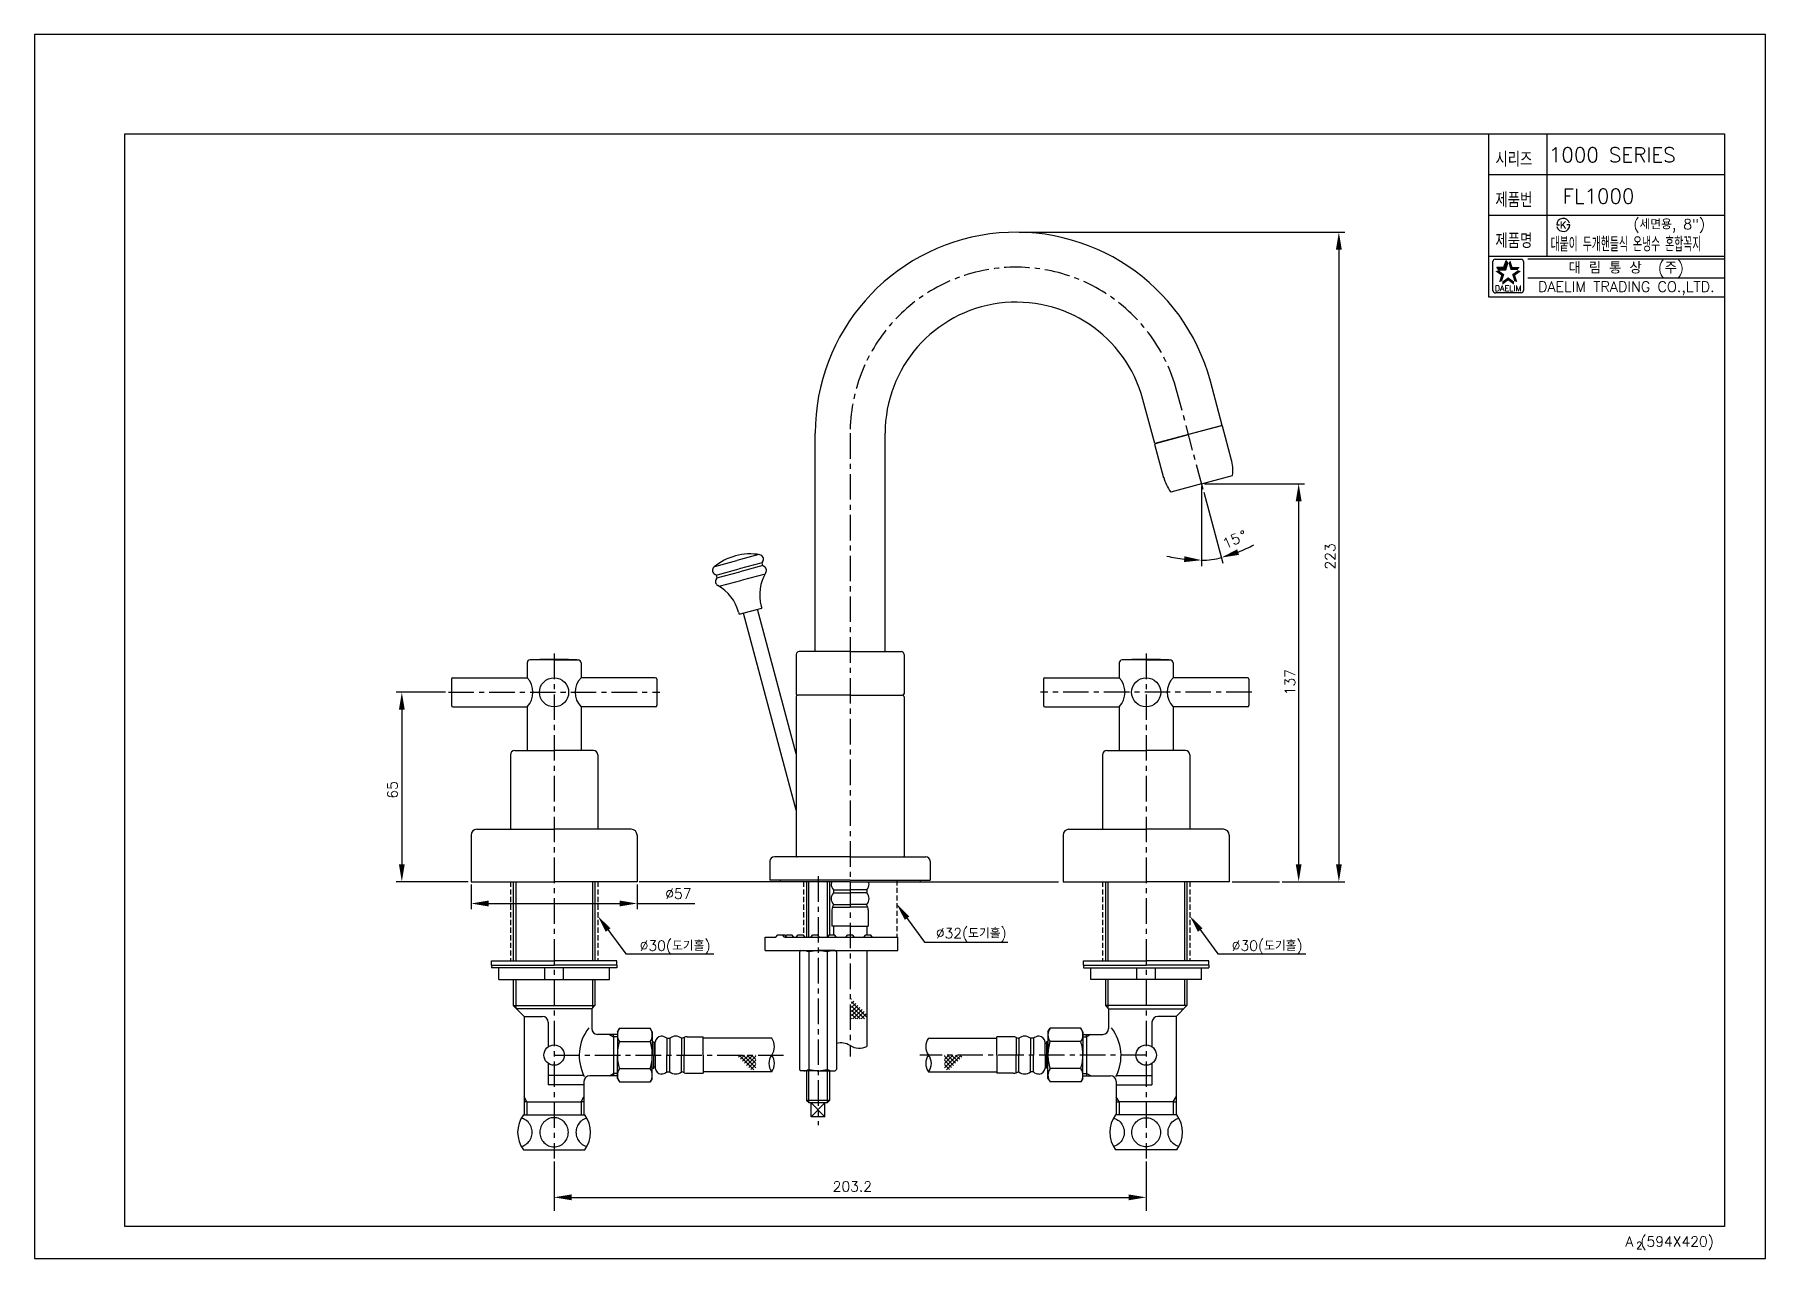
# Model space of a CAD drawing. Extents: x -2008 to -1414, y -1132 to -712.
import ezdxf
from ezdxf.enums import TextEntityAlignment as Align

# ---------------------------------------------------------------- set-up
doc = ezdxf.new("R2010")
doc.units = 0
doc.header["$LTSCALE"] = 7
doc.header["$MEASUREMENT"] = 0
for name, pattern in [('CENTER', [2, 1.25, -0.25, 0.25, -0.25]), ('HIDDEN', [0.375, 0.25, -0.125]), ('PHANTOM', [2.5, 1.25, -0.25, 0.25, -0.25, 0.25, -0.25])]:
    doc.linetypes.add(name, pattern=pattern)
doc.layers.get('0').update_dxf_attribs({"color": 2, "linetype": 'CONTINUOUS'})
for name, color, linetype in [('CL', 1, 'CENTER'), ('DIM', 2, 'CONTINUOUS'), ('DWG', 7, 'CONTINUOUS'), ('HD', 3, 'HIDDEN'), ('PH', 2, 'PHANTOM')]:
    doc.layers.add(name, color=color, linetype=linetype)
doc.styles.add('GHS', font='ROMANS', dxfattribs={"bigfont": 'GHS'})
doc.styles.add('ROMANS', font='romans')

# ---------------------------------------------------------------- blocks, each defined once
blk = doc.blocks.new('기본양식')
for p, q in [((-820.12, 442.54), (-820.12, 22.54)), ((-226.12, 442.54), (-820.12, 442.54)), ((-226.12, 22.54), (-226.12, 442.54)), ((-820.12, 22.54), (-226.12, 22.54))]:
    blk.add_line(p, q)
at = {"color": 4}
for p, q in [((-789.12, 33.54), (-789.12, 408.54)), ((-789.12, 408.54), (-240.12, 408.54)), ((-240.12, 408.54), (-240.12, 33.54)), ((-240.12, 33.54), (-789.12, 33.54))]:
    blk.add_line(p, q, dxfattribs=at)
at = {"color": 7}
for p, q in [((-321.12, 408.54), (-321.12, 352.54)), ((-301.12, 408.54), (-301.12, 366.54)), ((-321.12, 394.54), (-240.12, 394.54)), ((-321.12, 380.54), (-240.12, 380.54)), ((-321.12, 366.54), (-240.12, 366.54)), ((-321.12, 352.54), (-240.12, 352.54))]:
    blk.add_line(p, q, dxfattribs=at)
at = {"color": 2, "linetype": 'Continuous'}
for p, q in [((-319.64, 354.68), (-319.64, 364.68)), ((-318.89, 365.43), (-309.89, 365.43)), ((-309.14, 364.68), (-309.14, 354.68)), ((-307.62, 365.54), (-240.12, 365.54)), ((-307.62, 359.04), (-240.12, 359.04)), ((-309.89, 353.93), (-318.64, 353.93))]:
    blk.add_line(p, q, dxfattribs=at)
at = {"color": 2}
for p, q in [((-317.64, 361.81), (-318.31, 362.73)), ((-318.31, 362.73), (-315.88, 362.73)), ((-315.88, 362.73), (-315.13, 365.03)), ((-315.22, 361.81), (-314.47, 364.12)), ((-314.47, 364.12), (-315.13, 365.03)), ((-317.64, 361.81), (-315.22, 361.81))]:
    blk.add_line(p, q, dxfattribs=at)
at = {"color": 2, "linetype": 'Continuous'}
for centre, radius, start, end in [((-318.89, 364.68), 0.75, 90, 180), ((-309.89, 364.68), 0.75, 0, 90), ((-318.77, 354.8), 0.884, 188.1301, 278.1301), ((-309.89, 354.68), 0.75, 270, 0)]:
    blk.add_arc(centre, radius, start, end, dxfattribs=at)
at = {"color": 2}
for points in [[(-318.31, 362.73), (-317.64, 361.81), (-315.88, 362.73), (-315.22, 361.81)], [(-315.88, 362.73), (-315.22, 361.81), (-315.13, 365.03), (-314.47, 364.12)], [(-313.65, 365.03), (-314.32, 364.12), (-312.9, 362.73), (-313.57, 361.81)], [(-312.9, 362.73), (-313.57, 361.81), (-310.48, 362.73), (-311.14, 361.81)], [(-316.8, 359.9), (-315.72, 360.25), (-318.76, 361.32), (-317.69, 361.67)], [(-317.55, 357.59), (-316.47, 357.94), (-316.8, 359.9), (-315.72, 360.25)], [(-314.39, 358.15), (-314.39, 359.28), (-316.35, 356.72), (-316.35, 357.85)], [(-312.43, 356.72), (-312.43, 357.85), (-314.39, 358.15), (-314.39, 359.28)], [(-310.02, 361.32), (-311.1, 361.67), (-311.98, 359.9), (-313.06, 360.25)], [(-311.98, 359.9), (-313.06, 360.25), (-311.24, 357.59), (-312.31, 357.94)]]:
    blk.add_solid(points, dxfattribs=at)
at = {"layer": 'DIM'}
for p, q in [((-297.74, 377.23), (-297.24, 377.23)), ((-297.24, 377.23), (-296.74, 377.23)), ((-293.74, 377.23), (-294.24, 377.23)), ((-293.24, 377.23), (-293.74, 377.23))]:
    blk.add_line(p, q, dxfattribs=at)
for start, end in [(15, 180), (195, 0)]:
    blk.add_arc((-295.49, 377.23), 2.25, start, end, dxfattribs=at)
at = {"color": 7, "linetype": 'Continuous'}
for s, height, style, p in [('대 림 통 상  (주)', 4, 'GHS', (-273.86, 362.24)), ('DAELIM TRADING CO.,LTD.', 3.6, 'ROMANS', (-273.86, 355.47))]:
    blk.add_text(s, height=height, dxfattribs=dict(at, style=style)).set_placement(p, align=Align.MIDDLE)
at = {"color": 2, "linetype": 'Continuous', "style": 'ROMANS'}
blk.add_text('DAELIM', height=2, dxfattribs=at).set_placement((-314.39, 354.48), align=Align.CENTER)
at = {"color": 7, "style": 'GHS'}
for s, height, p in [('A (594X420)', 3.5, (-274.11, 26.57)), ('2', 2.5, (-270.45, 25.74))]:
    blk.add_text(s, height=height, dxfattribs=at).set_placement(p)
at = {"layer": 'DIM', "style": 'GHS', "width": 0.8}
for s, p in [('시리즈', (-318.78, 397.27)), ('제품번', (-318.78, 383.27)), ('제품명', (-318.78, 369.27))]:
    blk.add_text(s, height=5, dxfattribs=at).set_placement(p)
at = {"layer": 'DIM', "style": 'GHS'}
blk.add_text('K', height=2.39, dxfattribs=at).set_placement((-295.49, 377.23), align=Align.MIDDLE)

msp = doc.modelspace()

# ---------------------------------------------------------------- linework, layer by layer
for p, q in [((-1574.3, -869.39), (-1574.3, -999.96)), ((-1742.44, -1021.96), (-1742.44, -1002.96)), ((-1736.04, -1021.96), (-1736.04, -1002.96)), ((-1801.34, -1010.44), (-1781.57, -1010.44)), ((-1742.44, -1078.81), (-1742.44, -1067.9)), ((-1736.04, -1078.81), (-1736.04, -1067.9))]:
    msp.add_line(p, q)
at = {"color": 2}
for p, q in [((-1727.7, -1043.32), (-1727.71, -1043.32)), ((-1726.99, -1044.02), (-1727.71, -1044.74)), ((-1722.63, -1049.31), (-1727.71, -1044.23)), ((-1726.28, -1044.73), (-1727.71, -1046.15)), ((-1725.58, -1045.44), (-1727.71, -1047.57)), ((-1723.34, -1050.02), (-1727.71, -1045.65)), ((-1724.87, -1046.14), (-1727.71, -1048.98)), ((-1724.75, -1050.02), (-1727.71, -1047.06)), ((-1726.17, -1050.02), (-1727.71, -1048.48)), ((-1727.58, -1050.02), (-1727.71, -1049.89)), ((-1724.16, -1046.85), (-1727.33, -1050.02)), ((-1723.46, -1047.56), (-1725.92, -1050.02)), ((-1722.75, -1048.27), (-1724.5, -1050.02)), ((-1767.28, -1062.46), (-1767.27, -1062.46)), ((-1766.57, -1063.17), (-1765.86, -1062.46)), ((-1761.29, -1067.53), (-1766.37, -1062.46)), ((-1765.87, -1063.88), (-1764.44, -1062.46)), ((-1765.16, -1064.59), (-1763.03, -1062.46)), ((-1760.58, -1066.83), (-1764.95, -1062.46)), ((-1764.45, -1065.29), (-1761.62, -1062.46)), ((-1763.75, -1066), (-1760.58, -1062.83)), ((-1760.58, -1065.41), (-1763.54, -1062.46)), ((-1760.58, -1064), (-1762.12, -1062.46)), ((-1760.58, -1062.58), (-1760.71, -1062.46)), ((-1695.9, -1066.83), (-1691.53, -1062.46)), ((-1695.9, -1064), (-1694.36, -1062.46)), ((-1695.9, -1065.41), (-1692.94, -1062.46)), ((-1695.9, -1062.58), (-1695.77, -1062.46)), ((-1692.73, -1066), (-1695.9, -1062.83)), ((-1695.19, -1067.53), (-1690.11, -1062.46)), ((-1692.02, -1065.29), (-1694.86, -1062.46)), ((-1691.32, -1064.59), (-1693.45, -1062.46)), ((-1690.61, -1063.88), (-1692.03, -1062.46)), ((-1689.9, -1063.17), (-1690.62, -1062.46)), ((-1689.2, -1062.46), (-1689.21, -1062.46)), ((-1763.04, -1066.71), (-1760.58, -1064.25)), ((-1762.33, -1067.41), (-1760.58, -1065.66)), ((-1693.44, -1066.71), (-1695.9, -1064.25)), ((-1694.15, -1067.41), (-1695.9, -1065.66))]:
    msp.add_line(p, q, dxfattribs=at)
at = {"layer": 'CL', "linetype": 'CENTER'}
for p, q in [((-1607.07, -868.33), (-1616.18, -834.32)), ((-1728.24, -849.07), (-1728.24, -1062.96)), ((-1829.84, -924.66), (-1829.84, -1097.96)), ((-1626.64, -924.66), (-1626.64, -1097.96)), ((-1866.09, -937.96), (-1793.59, -937.96)), ((-1590.39, -937.96), (-1662.89, -937.96)), ((-1739.24, -1001.1), (-1739.24, -1086.48)), ((-1829.84, -1062.46), (-1751.15, -1062.46)), ((-1626.64, -1062.46), (-1704.27, -1062.46))]:
    msp.add_line(p, q, dxfattribs=at)
msp.add_arc((-1671.24, -849.07), 57, 15, 180, dxfattribs=at)
at = {"layer": 'DIM', "color": 2}
for p, q in [((-1670.24, -780.07), (-1558.5, -780.07)), ((-1560.5, -783.07), (-1560.5, -999.96)), ((-1606.59, -866.39), (-1572.3, -866.39)), ((-1607.59, -867.35), (-1607.59, -894.62)), ((-1606.81, -869.29), (-1600.28, -893.65)), ((-1867.09, -937.96), (-1884.09, -937.96)), ((-1882.09, -940.96), (-1882.09, -999.96)), ((-1859.34, -1002.96), (-1884.09, -1002.96)), ((-1749.4, -1002.96), (-1800.64, -1002.96)), ((-1704.24, -1002.96), (-1656.72, -1002.96)), ((-1597.14, -1002.96), (-1580.91, -1002.96)), ((-1579.91, -1002.96), (-1558.5, -1002.96)), ((-1858.34, -1003.96), (-1858.34, -1012.44)), ((-1801.34, -1003.96), (-1801.34, -1012.44)), ((-1855.34, -1010.44), (-1804.34, -1010.44)), ((-1829.84, -1098.96), (-1829.84, -1115.95)), ((-1626.64, -1098.96), (-1626.64, -1115.95)), ((-1826.84, -1111.29), (-1629.64, -1111.29))]:
    msp.add_line(p, q, dxfattribs=at)
at = {"layer": 'DIM', "color": 2, "linetype": 'Continuous'}
for p, q in [((-1710.47, -1013.06), (-1702.67, -1023.7)), ((-1813.07, -1017.13), (-1805.27, -1027.76)), ((-1609.87, -1017.13), (-1602.07, -1027.76)), ((-1702.67, -1023.7), (-1674.07, -1023.7)), ((-1805.27, -1027.76), (-1775.05, -1027.76)), ((-1602.07, -1027.76), (-1571.85, -1027.76))]:
    msp.add_line(p, q, dxfattribs=at)
at = {"layer": 'DIM'}
for p, q in [((-1810.84, -1055.36), (-1809.41, -1056.18)), ((-1808.13, -1056.18), (-1809.41, -1056.18)), ((-1648.35, -1056.18), (-1647.07, -1056.18)), ((-1645.64, -1055.36), (-1647.07, -1056.18)), ((-1810.84, -1069.56), (-1809.41, -1068.73)), ((-1808.13, -1068.73), (-1809.41, -1068.73)), ((-1648.35, -1068.73), (-1647.07, -1068.73)), ((-1645.64, -1069.56), (-1647.07, -1068.73)), ((-1839.14, -1078.46), (-1840.09, -1076.81)), ((-1839.14, -1078.46), (-1839.14, -1082.96)), ((-1820.54, -1078.46), (-1819.59, -1076.81)), ((-1820.54, -1078.46), (-1820.54, -1082.96)), ((-1635.94, -1078.46), (-1636.89, -1076.81)), ((-1635.94, -1078.46), (-1635.94, -1082.96)), ((-1617.34, -1078.46), (-1616.39, -1076.81)), ((-1617.34, -1078.46), (-1617.34, -1082.96))]:
    msp.add_line(p, q, dxfattribs=at)
at = {"layer": 'DIM', "color": 2}
for centre, radius, start, end in [((-1614.37, -841.07), 52.44, 291.5589, 298.1178), ((-1607.59, -840.17), 52.44, 256.8822, 263.4411), ((-1607.59, -866.39), 26.22, 270, 285), ((-1758.97, -1059.58), 4.78, 323.00679, 36.99321), ((-1697.51, -1059.58), 4.78, 143.00679, 216.99321), ((-1751.34, -1065.33), 4.78, 143.00679, 216.99321), ((-1758.97, -1065.33), 4.78, 323.00679, 36.99321), ((-1697.51, -1065.33), 4.78, 143.00679, 216.99321), ((-1705.14, -1065.33), 4.78, 323.00679, 36.99321)]:
    msp.add_arc(centre, radius, start, end, dxfattribs=at)
for points in [[(-1561.5, -786.07), (-1559.5, -786.07), (-1560.5, -780.07)], [(-1575.3, -872.39), (-1573.3, -872.39), (-1574.3, -866.39)], [(-1594.79, -890.79), (-1595.42, -888.89), (-1600.8, -891.72)], [(-1613.52, -891.27), (-1613.63, -893.27), (-1607.59, -892.62)], [(-1883.09, -943.96), (-1881.09, -943.96), (-1882.09, -937.96)], [(-1883.09, -996.96), (-1881.09, -996.96), (-1882.09, -1002.96)], [(-1575.3, -996.96), (-1573.3, -996.96), (-1574.3, -1002.96)], [(-1561.5, -996.96), (-1559.5, -996.96), (-1560.5, -1002.96)], [(-1852.34, -1009.44), (-1852.34, -1011.44), (-1858.34, -1010.44)], [(-1807.34, -1009.44), (-1807.34, -1011.44), (-1801.34, -1010.44)], [(-1823.84, -1110.29), (-1823.84, -1112.29), (-1829.84, -1111.29)], [(-1632.64, -1110.29), (-1632.64, -1112.29), (-1626.64, -1111.29)]]:
    msp.add_solid(points, dxfattribs=at)
at = {"layer": 'DIM', "color": 2, "linetype": 'Continuous'}
for points in [[(-1812.1, -1020.14), (-1814.84, -1014.71), (-1810.49, -1018.95)], [(-1709.5, -1016.07), (-1712.24, -1010.64), (-1707.89, -1014.89)], [(-1608.9, -1020.14), (-1611.64, -1014.71), (-1607.29, -1018.95)]]:
    msp.add_solid(points, dxfattribs=at)
at = {"layer": 'DWG'}
for p, q in [((-1600.53, -846.36), (-1604.59, -831.21)), ((-1623.71, -852.57), (-1627.77, -837.42)), ((-1740.24, -923.96), (-1740.24, -849.07)), ((-1716.24, -923.96), (-1716.24, -849.07)), ((-1600.53, -846.36), (-1612.12, -849.47)), ((-1600.81, -846.46), (-1612.12, -849.49)), ((-1597.34, -858.25), (-1600.45, -846.67)), ((-1612.12, -849.47), (-1623.71, -852.57)), ((-1620.53, -864.46), (-1623.63, -852.89)), ((-1623.42, -852.52), (-1612.12, -849.49)), ((-1607.59, -866.39), (-1618.21, -869.24)), ((-1607.59, -866.39), (-1596.96, -863.55)), ((-1759.55, -890.69), (-1767.11, -892.71)), ((-1774.66, -894.74), (-1767.11, -892.71)), ((-1774.19, -897.71), (-1766.33, -895.61)), ((-1773.93, -898.68), (-1766.07, -896.58)), ((-1758.48, -893.5), (-1766.33, -895.61)), ((-1758.22, -894.47), (-1766.07, -896.58)), ((-1773.15, -901.58), (-1765.3, -899.47)), ((-1757.45, -897.37), (-1765.3, -899.47)), ((-1758.76, -908.42), (-1758.59, -909.06)), ((-1766.49, -910.49), (-1766.31, -911.13)), ((-1766.31, -911.13), (-1758.59, -909.06)), ((-1746.74, -978.39), (-1764.87, -910.75)), ((-1746.74, -959.07), (-1760.04, -909.45)), ((-1746.74, -924.96), (-1746.74, -938.46)), ((-1728.24, -923.96), (-1745.74, -923.96)), ((-1728.24, -923.96), (-1710.74, -923.96)), ((-1709.74, -924.96), (-1709.74, -938.46)), ((-1839.09, -927.86), (-1839.09, -932.96)), ((-1829.84, -926.86), (-1838.09, -926.86)), ((-1829.84, -926.86), (-1821.59, -926.86)), ((-1820.59, -927.86), (-1820.59, -932.96)), ((-1635.89, -927.86), (-1635.89, -932.96)), ((-1626.64, -926.86), (-1634.89, -926.86)), ((-1626.64, -926.86), (-1618.39, -926.86)), ((-1617.39, -927.86), (-1617.39, -932.96)), ((-1865.09, -933.46), (-1865.09, -942.46)), ((-1864.59, -932.96), (-1839.09, -932.96)), ((-1795.09, -932.96), (-1820.59, -932.96)), ((-1794.59, -933.46), (-1794.59, -942.46)), ((-1661.89, -933.46), (-1661.89, -942.46)), ((-1661.39, -932.96), (-1635.89, -932.96)), ((-1591.89, -932.96), (-1617.39, -932.96)), ((-1591.39, -933.46), (-1591.39, -942.46)), ((-1864.59, -942.96), (-1839.04, -942.96)), ((-1839.09, -942.96), (-1839.09, -957.96)), ((-1795.09, -942.96), (-1820.64, -942.96)), ((-1820.59, -942.96), (-1820.59, -957.96)), ((-1746.74, -939.46), (-1746.74, -994.16)), ((-1728.24, -938.96), (-1746.24, -938.96)), ((-1728.24, -938.96), (-1710.24, -938.96)), ((-1709.74, -939.46), (-1709.74, -994.16)), ((-1661.39, -942.96), (-1635.84, -942.96)), ((-1635.89, -942.96), (-1635.89, -957.96)), ((-1591.89, -942.96), (-1617.44, -942.96)), ((-1617.39, -942.96), (-1617.39, -957.96)), ((-1844.84, -959.46), (-1844.84, -984.96)), ((-1814.84, -959.46), (-1814.84, -984.96)), ((-1641.64, -959.46), (-1641.64, -984.96)), ((-1611.64, -959.46), (-1611.64, -984.96)), ((-1755.74, -995.96), (-1755.74, -1002.46)), ((-1728.24, -994.46), (-1754.24, -994.46)), ((-1745.74, -994.46), (-1746.44, -994.46)), ((-1728.24, -994.46), (-1702.24, -994.46)), ((-1710.74, -994.46), (-1710.04, -994.46)), ((-1700.74, -995.96), (-1700.74, -1002.46)), ((-1843.84, -1002.96), (-1843.84, -1030.07)), ((-1815.84, -1002.96), (-1815.84, -1030.07)), ((-1728.24, -1002.46), (-1755.74, -1002.46)), ((-1752.24, -1002.46), (-1752.24, -1002.96)), ((-1728.24, -1002.96), (-1752.24, -1002.96)), ((-1743.19, -1002.96), (-1743.19, -1021.96)), ((-1735.29, -1002.96), (-1735.29, -1021.17)), ((-1728.24, -1002.46), (-1700.74, -1002.46)), ((-1728.24, -1002.96), (-1704.24, -1002.96)), ((-1704.24, -1002.46), (-1704.24, -1002.96)), ((-1704.24, -1002.46), (-1704.24, -1002.96)), ((-1640.64, -1002.96), (-1640.64, -1030.07)), ((-1612.64, -1002.96), (-1612.64, -1030.07)), ((-1733.99, -1005.76), (-1728.24, -1005.76)), ((-1733.99, -1005.76), (-1733.99, -1006.76)), ((-1733.99, -1006.76), (-1728.24, -1006.76)), ((-1722.49, -1005.76), (-1728.24, -1005.76)), ((-1722.49, -1006.76), (-1728.24, -1006.76)), ((-1722.49, -1005.76), (-1722.49, -1006.76)), ((-1734.49, -1012.66), (-1734.49, -1018.26)), ((-1734.29, -1011.69), (-1733.99, -1010.96)), ((-1734.29, -1011.69), (-1728.24, -1011.69)), ((-1733.99, -1010.76), (-1728.24, -1010.76)), ((-1733.99, -1010.76), (-1728.24, -1010.76)), ((-1733.99, -1010.96), (-1733.99, -1010.76)), ((-1722.49, -1010.76), (-1728.24, -1010.76)), ((-1722.49, -1010.76), (-1728.24, -1010.76)), ((-1722.18, -1011.69), (-1728.24, -1011.69)), ((-1722.49, -1010.96), (-1722.49, -1010.76)), ((-1722.18, -1011.69), (-1722.49, -1010.96)), ((-1721.99, -1012.66), (-1721.99, -1018.26)), ((-1753.74, -1021.96), (-1753.07, -1021.16)), ((-1753.07, -1021.16), (-1751.3, -1021.16)), ((-1752.36, -1021.16), (-1750.59, -1021.16)), ((-1750.74, -1021.96), (-1751.41, -1021.16)), ((-1749.92, -1021.96), (-1750.59, -1021.16)), ((-1750.28, -1021.53), (-1749.96, -1021.16)), ((-1749.96, -1021.16), (-1748.2, -1021.16)), ((-1747.52, -1021.96), (-1748.2, -1021.16)), ((-1746.71, -1021.96), (-1746.04, -1021.16)), ((-1746.04, -1021.16), (-1744.38, -1021.16)), ((-1743.71, -1021.96), (-1744.38, -1021.16)), ((-1741.74, -1021.96), (-1741.07, -1021.16)), ((-1741.07, -1021.16), (-1739.41, -1021.16)), ((-1738.74, -1021.96), (-1739.41, -1021.16)), ((-1735.95, -1021.96), (-1735.28, -1021.16)), ((-1735.28, -1021.16), (-1733.62, -1021.16)), ((-1728.24, -1018.26), (-1734.49, -1018.26)), ((-1732.95, -1021.96), (-1733.62, -1021.16)), ((-1729.74, -1021.96), (-1729.07, -1021.16)), ((-1729.07, -1021.16), (-1727.41, -1021.16)), ((-1728.24, -1018.26), (-1721.99, -1018.26)), ((-1726.74, -1021.96), (-1727.41, -1021.16)), ((-1723.53, -1021.96), (-1722.86, -1021.16)), ((-1722.86, -1021.16), (-1721.2, -1021.16)), ((-1720.53, -1021.96), (-1721.2, -1021.16)), ((-1757.44, -1026.56), (-1757.44, -1021.96)), ((-1757.44, -1021.96), (-1753.74, -1021.96)), ((-1757.44, -1026.56), (-1711.84, -1026.56)), ((-1750.74, -1021.96), (-1711.84, -1021.96)), ((-1750.74, -1021.96), (-1749.92, -1021.96)), ((-1750.52, -1021.96), (-1747.52, -1021.96)), ((-1746.71, -1021.96), (-1743.71, -1021.96)), ((-1745.09, -1026.56), (-1745.59, -1027.06)), ((-1745.59, -1027.06), (-1745.59, -1067.4)), ((-1745.09, -1026.56), (-1743.59, -1026.56)), ((-1743.59, -1026.56), (-1739.24, -1026.56)), ((-1742.41, -1027.06), (-1742.41, -1067.4)), ((-1734.89, -1026.56), (-1739.24, -1026.56)), ((-1736.06, -1027.06), (-1736.06, -1067.4)), ((-1735.95, -1021.96), (-1732.95, -1021.96)), ((-1733.39, -1026.56), (-1734.89, -1026.56)), ((-1733.39, -1026.56), (-1732.89, -1027.06)), ((-1732.89, -1027.06), (-1732.89, -1067.4)), ((-1729.74, -1021.96), (-1726.74, -1021.96)), ((-1723.53, -1021.96), (-1720.53, -1021.96)), ((-1711.84, -1026.56), (-1711.84, -1021.96)), ((-1851.34, -1031.57), (-1851.34, -1030.07)), ((-1851.34, -1030.07), (-1829.84, -1030.07)), ((-1851.34, -1031.57), (-1851.34, -1032.57)), ((-1851.34, -1031.57), (-1829.84, -1031.57)), ((-1808.34, -1032.57), (-1851.34, -1032.57)), ((-1848.84, -1036.57), (-1848.84, -1032.57)), ((-1833.04, -1036.57), (-1833.04, -1032.57)), ((-1808.34, -1030.07), (-1829.84, -1030.07)), ((-1808.34, -1031.57), (-1829.84, -1031.57)), ((-1826.64, -1036.57), (-1826.64, -1032.57)), ((-1810.84, -1036.57), (-1810.84, -1032.57)), ((-1808.34, -1031.57), (-1808.34, -1030.07)), ((-1808.34, -1031.57), (-1808.34, -1032.57)), ((-1648.14, -1031.57), (-1648.14, -1030.07)), ((-1648.14, -1030.07), (-1626.64, -1030.07)), ((-1648.14, -1031.57), (-1648.14, -1032.57)), ((-1648.14, -1031.57), (-1626.64, -1031.57)), ((-1648.14, -1032.57), (-1605.14, -1032.57)), ((-1645.64, -1036.57), (-1645.64, -1032.57)), ((-1629.84, -1036.57), (-1629.84, -1032.57)), ((-1605.14, -1030.07), (-1626.64, -1030.07)), ((-1605.14, -1031.57), (-1626.64, -1031.57)), ((-1623.44, -1036.57), (-1623.44, -1032.57)), ((-1607.64, -1036.57), (-1607.64, -1032.57)), ((-1605.14, -1031.57), (-1605.14, -1030.07)), ((-1605.14, -1031.57), (-1605.14, -1032.57)), ((-1848.84, -1036.57), (-1810.84, -1036.57)), ((-1843.84, -1036.57), (-1843.84, -1045.46)), ((-1815.84, -1036.57), (-1815.84, -1045.46)), ((-1607.64, -1036.57), (-1645.64, -1036.57)), ((-1640.64, -1036.57), (-1640.64, -1045.46)), ((-1612.64, -1036.57), (-1612.64, -1045.46)), ((-1843.84, -1045.46), (-1815.84, -1045.46)), ((-1843.84, -1045.46), (-1840.09, -1049.21)), ((-1816.94, -1046.56), (-1842.74, -1046.56)), ((-1840.09, -1049.21), (-1840.09, -1082.96)), ((-1840.09, -1049.21), (-1833.84, -1049.21)), ((-1831.84, -1051.21), (-1831.84, -1059.58)), ((-1815.84, -1045.46), (-1816.94, -1046.56)), ((-1816.94, -1046.56), (-1816.94, -1053.36)), ((-1612.64, -1045.46), (-1640.64, -1045.46)), ((-1640.64, -1045.46), (-1639.54, -1046.56)), ((-1639.54, -1046.56), (-1613.74, -1046.56)), ((-1639.54, -1046.56), (-1639.54, -1053.36)), ((-1624.64, -1051.21), (-1624.64, -1059.58)), ((-1616.39, -1049.21), (-1622.64, -1049.21)), ((-1612.64, -1045.46), (-1616.39, -1049.21)), ((-1616.39, -1049.21), (-1616.39, -1082.96)), ((-1808.13, -1055.36), (-1814.94, -1055.36)), ((-1809.41, -1056.18), (-1809.41, -1055.36)), ((-1809.41, -1056.18), (-1809.41, -1068.73)), ((-1808.13, -1054.46), (-1807.41, -1053.22)), ((-1808.13, -1054.46), (-1808.13, -1062.46)), ((-1807.41, -1053.22), (-1796.84, -1053.22)), ((-1796.13, -1054.46), (-1796.84, -1053.22)), ((-1796.13, -1054.46), (-1796.13, -1062.46)), ((-1791.13, -1056.71), (-1791.13, -1062.46)), ((-1791.13, -1056.71), (-1790.13, -1056.71)), ((-1790.13, -1056.71), (-1790.13, -1062.46)), ((-1786.13, -1056.71), (-1786.13, -1062.46)), ((-1786.13, -1056.71), (-1786.13, -1062.46)), ((-1785.92, -1056.71), (-1786.13, -1056.71)), ((-1785.19, -1056.4), (-1785.92, -1056.71)), ((-1785.19, -1056.4), (-1785.19, -1062.46)), ((-1784.22, -1056.21), (-1778.63, -1056.21)), ((-1784.22, -1056.21), (-1778.63, -1056.21)), ((-1778.63, -1062.46), (-1778.63, -1056.21)), ((-1755.15, -1056.71), (-1778.63, -1056.71)), ((-1701.32, -1056.71), (-1677.85, -1056.71)), ((-1672.25, -1056.21), (-1677.85, -1056.21)), ((-1677.85, -1062.46), (-1677.85, -1056.21)), ((-1672.25, -1056.21), (-1677.85, -1056.21)), ((-1671.29, -1056.4), (-1671.29, -1062.46)), ((-1671.29, -1056.4), (-1670.56, -1056.71)), ((-1670.56, -1056.71), (-1670.35, -1056.71)), ((-1670.35, -1056.71), (-1670.35, -1062.46)), ((-1670.35, -1056.71), (-1670.35, -1062.46)), ((-1666.35, -1056.71), (-1666.35, -1062.46)), ((-1665.35, -1056.71), (-1666.35, -1056.71)), ((-1665.35, -1056.71), (-1665.35, -1062.46)), ((-1660.35, -1054.46), (-1659.64, -1053.22)), ((-1660.35, -1054.46), (-1660.35, -1062.46)), ((-1649.07, -1053.22), (-1659.64, -1053.22)), ((-1648.35, -1054.46), (-1649.07, -1053.22)), ((-1648.35, -1054.46), (-1648.35, -1062.46)), ((-1648.35, -1055.36), (-1641.54, -1055.36)), ((-1647.07, -1056.18), (-1647.07, -1055.36)), ((-1647.07, -1056.18), (-1647.07, -1068.73)), ((-1808.13, -1070.46), (-1808.13, -1062.46)), ((-1807.41, -1057.84), (-1796.84, -1057.84)), ((-1796.13, -1070.46), (-1796.13, -1062.46)), ((-1795.63, -1057.96), (-1795.63, -1062.46)), ((-1795.63, -1066.96), (-1795.63, -1062.46)), ((-1795.13, -1062.46), (-1795.13, -1058.01)), ((-1795.13, -1062.46), (-1795.13, -1066.9)), ((-1791.13, -1068.21), (-1791.13, -1062.46)), ((-1790.13, -1068.21), (-1790.13, -1062.46)), ((-1786.13, -1068.21), (-1786.13, -1062.46)), ((-1786.13, -1068.21), (-1786.13, -1062.46)), ((-1785.19, -1068.51), (-1785.19, -1062.46)), ((-1778.63, -1062.46), (-1778.63, -1068.71)), ((-1677.85, -1062.46), (-1677.85, -1068.71)), ((-1671.29, -1068.51), (-1671.29, -1062.46)), ((-1670.35, -1068.21), (-1670.35, -1062.46)), ((-1670.35, -1068.21), (-1670.35, -1062.46)), ((-1666.35, -1068.21), (-1666.35, -1062.46)), ((-1665.35, -1068.21), (-1665.35, -1062.46)), ((-1661.35, -1062.46), (-1661.35, -1058.01)), ((-1661.35, -1062.46), (-1661.35, -1066.9)), ((-1660.85, -1057.96), (-1660.85, -1062.46)), ((-1660.85, -1066.96), (-1660.85, -1062.46)), ((-1660.35, -1070.46), (-1660.35, -1062.46)), ((-1649.07, -1057.84), (-1659.64, -1057.84)), ((-1648.35, -1070.46), (-1648.35, -1062.46)), ((-1831.84, -1065.33), (-1831.84, -1072.71)), ((-1809.41, -1068.73), (-1809.41, -1069.56)), ((-1807.41, -1067.07), (-1796.84, -1067.07)), ((-1791.13, -1068.21), (-1790.13, -1068.21)), ((-1785.92, -1068.21), (-1786.13, -1068.21)), ((-1785.19, -1068.51), (-1785.92, -1068.21)), ((-1784.22, -1068.71), (-1778.63, -1068.71)), ((-1784.22, -1068.71), (-1778.63, -1068.71)), ((-1755.15, -1068.21), (-1778.63, -1068.21)), ((-1745.59, -1067.4), (-1745.09, -1067.9)), ((-1739.24, -1067.9), (-1745.09, -1067.9)), ((-1743.19, -1067.9), (-1743.19, -1078.06)), ((-1739.24, -1067.9), (-1733.39, -1067.9)), ((-1735.29, -1067.9), (-1735.29, -1078.06)), ((-1732.89, -1067.4), (-1733.39, -1067.9)), ((-1701.32, -1068.21), (-1677.85, -1068.21)), ((-1672.25, -1068.71), (-1677.85, -1068.71)), ((-1672.25, -1068.71), (-1677.85, -1068.71)), ((-1671.29, -1068.51), (-1670.56, -1068.21)), ((-1670.56, -1068.21), (-1670.35, -1068.21)), ((-1665.35, -1068.21), (-1666.35, -1068.21)), ((-1649.07, -1067.07), (-1659.64, -1067.07)), ((-1647.07, -1068.73), (-1647.07, -1069.56)), ((-1624.64, -1065.33), (-1624.64, -1072.71)), ((-1819.64, -1069.46), (-1831.84, -1069.46)), ((-1819.59, -1072.71), (-1831.84, -1072.71)), ((-1819.59, -1071.56), (-1819.59, -1082.96)), ((-1808.13, -1069.56), (-1817.59, -1069.56)), ((-1808.13, -1070.46), (-1807.41, -1071.69)), ((-1807.41, -1071.69), (-1796.84, -1071.69)), ((-1796.13, -1070.46), (-1796.84, -1071.69)), ((-1660.35, -1070.46), (-1659.64, -1071.69)), ((-1649.07, -1071.69), (-1659.64, -1071.69)), ((-1648.35, -1070.46), (-1649.07, -1071.69)), ((-1648.35, -1069.56), (-1638.89, -1069.56)), ((-1636.89, -1071.56), (-1636.89, -1082.96)), ((-1636.89, -1072.71), (-1624.64, -1072.71)), ((-1636.84, -1069.46), (-1624.64, -1069.46)), ((-1839.14, -1078.46), (-1840.09, -1078.46)), ((-1839.14, -1078.46), (-1820.54, -1078.46)), ((-1819.59, -1078.46), (-1820.54, -1078.46)), ((-1739.24, -1078.06), (-1743.19, -1078.06)), ((-1742.34, -1078.91), (-1743.19, -1078.06)), ((-1739.24, -1078.91), (-1742.34, -1078.91)), ((-1741.59, -1083.61), (-1736.89, -1078.91)), ((-1741.59, -1078.91), (-1736.89, -1083.61)), ((-1741.59, -1083.61), (-1741.59, -1078.91)), ((-1735.29, -1078.06), (-1739.24, -1078.06)), ((-1736.14, -1078.91), (-1739.24, -1078.91)), ((-1736.89, -1083.61), (-1736.89, -1078.91)), ((-1736.14, -1078.91), (-1735.29, -1078.06)), ((-1636.89, -1078.46), (-1635.94, -1078.46)), ((-1617.34, -1078.46), (-1635.94, -1078.46)), ((-1617.34, -1078.46), (-1616.39, -1078.46)), ((-1840.34, -1082.96), (-1819.34, -1082.96)), ((-1736.89, -1083.61), (-1741.59, -1083.61)), ((-1616.14, -1082.96), (-1637.14, -1082.96)), ((-1840.34, -1094.96), (-1819.34, -1094.96)), ((-1616.14, -1094.96), (-1637.14, -1094.96))]:
    msp.add_line(p, q, dxfattribs=at)
at = {"layer": 'DWG', "color": 7}
for p, q in [((-1843.34, -957.96), (-1829.84, -957.96)), ((-1816.34, -957.96), (-1829.84, -957.96)), ((-1640.14, -957.96), (-1626.64, -957.96)), ((-1613.14, -957.96), (-1626.64, -957.96)), ((-1856.34, -984.96), (-1829.84, -984.96)), ((-1803.34, -984.96), (-1829.84, -984.96)), ((-1653.14, -984.96), (-1626.64, -984.96)), ((-1600.14, -984.96), (-1626.64, -984.96)), ((-1858.34, -986.96), (-1858.34, -1002.96)), ((-1801.34, -986.96), (-1801.34, -1002.96)), ((-1655.14, -986.96), (-1655.14, -1002.96)), ((-1598.14, -986.96), (-1598.14, -1002.96)), ((-1858.34, -1002.96), (-1829.84, -1002.96)), ((-1801.34, -1002.96), (-1829.84, -1002.96)), ((-1655.14, -1002.96), (-1626.64, -1002.96)), ((-1598.14, -1002.96), (-1626.64, -1002.96))]:
    msp.add_line(p, q, dxfattribs=at)
at = {"layer": 'DWG', "color": 2}
for p, q in [((-1843.02, -1002.96), (-1843.02, -1030.07)), ((-1816.66, -1002.96), (-1816.66, -1030.07)), ((-1639.82, -1002.96), (-1639.82, -1030.07)), ((-1613.46, -1002.96), (-1613.46, -1030.07)), ((-1843.02, -1036.57), (-1843.02, -1046.28)), ((-1816.66, -1036.57), (-1816.66, -1046.28)), ((-1639.82, -1036.57), (-1639.82, -1046.28)), ((-1613.46, -1036.57), (-1613.46, -1045.46))]:
    msp.add_line(p, q, dxfattribs=at)
at = {"layer": 'DWG', "color": 7, "linetype": 'Continuous'}
for p, q in [((-1733.99, -1018.26), (-1733.99, -1021.16)), ((-1722.49, -1018.26), (-1722.49, -1021.16)), ((-1722.49, -1026.56), (-1722.49, -1059.49)), ((-1796.13, -1057.96), (-1795.63, -1057.96)), ((-1795.63, -1058.46), (-1795.13, -1058.46)), ((-1660.85, -1058.46), (-1661.35, -1058.46)), ((-1660.35, -1057.96), (-1660.85, -1057.96)), ((-1796.13, -1066.96), (-1795.63, -1066.96)), ((-1795.63, -1066.46), (-1795.13, -1066.46)), ((-1660.85, -1066.46), (-1661.35, -1066.46)), ((-1660.35, -1066.96), (-1660.85, -1066.96))]:
    msp.add_line(p, q, dxfattribs=at)
at = {"layer": 'DWG'}
for points in [[(-1837.35, -1088.96, 0.096683), (-1837.72, -1087.04, 0.097724), (-1838.78, -1085.42, 0.099233), (-1840.38, -1084.33, 0.038645), (-1841.08, -1084.1, 0.100326)], [(-1818.6, -1084.1, 0.038645), (-1819.3, -1084.33, 0.099233), (-1820.89, -1085.42, 0.097724), (-1821.95, -1087.04, 0.096683), (-1822.33, -1088.96, 0.096683), (-1821.95, -1090.87, 0.097724), (-1820.89, -1092.49, 0.099233), (-1819.3, -1093.58, 0.038645), (-1818.6, -1093.81, 0.100326)], [(-1637.88, -1084.1, -0.038645), (-1637.18, -1084.33, -0.099233), (-1635.58, -1085.42, -0.097724), (-1634.52, -1087.04, -0.096683), (-1634.15, -1088.96, -0.096683), (-1634.52, -1090.87, -0.097724), (-1635.58, -1092.49, -0.099233), (-1637.18, -1093.58, -0.038645), (-1637.88, -1093.81, -0.100326)], [(-1619.13, -1088.96, -0.096683), (-1618.75, -1087.04, -0.097724), (-1617.69, -1085.42, -0.099233), (-1616.1, -1084.33, -0.038645), (-1615.4, -1084.1, -0.100326)], [(-1841.08, -1093.81, 0.038645), (-1840.38, -1093.58, 0.099233), (-1838.78, -1092.49, 0.097724), (-1837.72, -1090.87, 0.096683), (-1837.35, -1088.96, 0.096683)], [(-1615.4, -1093.81, -0.038645), (-1616.1, -1093.58, -0.099233), (-1617.69, -1092.49, -0.097724), (-1618.75, -1090.87, -0.096683), (-1619.13, -1088.96, -0.096683)]]:
    msp.add_lwpolyline(points, format="xyb", dxfattribs=at)
for points in [[(-1824.94, -1088.96, 0.096683), (-1825.31, -1087.04, 0.097724), (-1826.38, -1085.42, 0.099233), (-1827.97, -1084.33, 0.100326), (-1829.84, -1083.96, 0.100326), (-1831.71, -1084.33, 0.099233), (-1833.3, -1085.42, 0.097724), (-1834.36, -1087.04, 0.096683), (-1834.74, -1088.96, 0.096683), (-1834.36, -1090.87, 0.097724), (-1833.3, -1092.49, 0.099233), (-1831.71, -1093.58, 0.100326), (-1829.84, -1093.96, 0.100326), (-1827.97, -1093.58, 0.099233), (-1826.38, -1092.49, 0.097724), (-1825.31, -1090.87, 0.096683)], [(-1631.54, -1088.96, -0.096683), (-1631.16, -1087.04, -0.097724), (-1630.1, -1085.42, -0.099233), (-1628.51, -1084.33, -0.100326), (-1626.64, -1083.96, -0.100326), (-1624.77, -1084.33, -0.099233), (-1623.18, -1085.42, -0.097724), (-1622.11, -1087.04, -0.096683), (-1621.74, -1088.96, -0.096683), (-1622.11, -1090.87, -0.097724), (-1623.18, -1092.49, -0.099233), (-1624.77, -1093.58, -0.100326), (-1626.64, -1093.96, -0.100326), (-1628.51, -1093.58, -0.099233), (-1630.1, -1092.49, -0.097724), (-1631.16, -1090.87, -0.096683)]]:
    msp.add_lwpolyline(points, format="xyb", close=True, dxfattribs=at)
for centre, radius in [((-1829.84, -937.96), 5), ((-1626.64, -937.96), 5), ((-1829.84, -1062.46), 3.5), ((-1626.64, -1062.46), 3.5)]:
    msp.add_circle(centre, radius, dxfattribs=at)
for centre, radius, start, end in [((-1671.24, -849.07), 69, 15, 180), ((-1671.24, -849.07), 45, 15, 180), ((-1600.74, -846.75), 0.3, 15, 105), ((-1623.34, -852.81), 0.3, 105, 195), ((-1611.88, -861.97), 15, 353.95, 15.65827), ((-1606.08, -860.41), 15, 194.34173, 216.05), ((-1762.49, -909.97), 19.5, 80.37568, 105), ((-1759.48, -892.22), 1.5, 321.8699, 80.37568), ((-1773.97, -896.1), 1.5, 129.62432, 248.1301), ((-1762.49, -909.97), 19.5, 105, 129.62432), ((-1744.27, -904.54), 15, 149.18439, 195), ((-1757.51, -893.76), 1, 141.8699, 248.1301), ((-1758.44, -896.08), 1.5, 329.18439, 68.1301), ((-1774.9, -898.42), 1, 321.8699, 68.1301), ((-1772.93, -899.97), 1.5, 141.8699, 240.81561), ((-1780.98, -914.37), 15, 15, 60.81561), ((-1745.74, -924.96), 1, 90, 180), ((-1710.74, -924.96), 1, 0, 90), ((-1838.09, -927.86), 1, 90, 180), ((-1821.59, -927.86), 1, 0, 90), ((-1634.89, -927.86), 1, 90, 180), ((-1618.39, -927.86), 1, 0, 90), ((-1864.59, -933.46), 0.5, 90, 180), ((-1844.34, -937.96), 7.25, 316.39634, 43.60366), ((-1815.34, -937.96), 7.25, 136.39634, 223.60366), ((-1795.09, -933.46), 0.5, 0, 90), ((-1746.24, -938.46), 0.5, 180, 270), ((-1710.24, -938.46), 0.5, 270, 0), ((-1661.39, -933.46), 0.5, 90, 180), ((-1641.14, -937.96), 7.25, 316.39634, 43.60366), ((-1612.14, -937.96), 7.25, 136.39634, 223.60366), ((-1591.89, -933.46), 0.5, 0, 90), ((-1864.59, -942.46), 0.5, 180, 270), ((-1795.09, -942.46), 0.5, 270, 0), ((-1746.24, -939.46), 0.5, 90, 180), ((-1710.24, -939.46), 0.5, 0, 90), ((-1661.39, -942.46), 0.5, 180, 270), ((-1591.89, -942.46), 0.5, 270, 0), ((-1843.34, -959.46), 1.5, 90, 180), ((-1816.34, -959.46), 1.5, 0, 90), ((-1640.14, -959.46), 1.5, 90, 180), ((-1613.14, -959.46), 1.5, 0, 90), ((-1754.24, -995.96), 1.5, 90, 180), ((-1746.44, -994.16), 0.3, 180, 270), ((-1710.04, -994.16), 0.3, 270, 0), ((-1702.24, -995.96), 1.5, 0, 90), ((-1732.46, -1004.04), 2.3, 151.77916, 172.84523), ((-1731.7, -1003.76), 3.04, 180, 221.11209), ((-1724.78, -1003.76), 3.04, 318.88791, 360), ((-1724.02, -1004.04), 2.3, 7.15477, 28.22084), ((-1731.7, -1008.76), 3.04, 138.88791, 221.11209), ((-1724.78, -1008.76), 3.04, 318.88791, 41.11209), ((-1731.99, -1012.66), 2.5, 157.22988, 180), ((-1724.49, -1012.66), 2.5, 0, 22.77012), ((-1745.52, -1034.41), 7.99, 67.09778, 79.6607), ((-1708.07, -1234.83), 210.59, 98.51099, 99.38557), ((-1770.41, -1234.83), 210.59, 80.61443, 81.48901), ((-1732.96, -1034.41), 7.99, 100.3393, 112.90222), ((-1833.84, -1051.21), 2, 0, 90), ((-1622.64, -1051.21), 2, 90, 180), ((-1805.7, -1062.66), 15.52, 142.18146, 207.35135), ((-1814.94, -1053.36), 2, 180, 270), ((-1804.04, -1055.53), 4.09, 145.61575, 214.38425), ((-1800.22, -1055.53), 4.09, 325.61575, 34.38425), ((-1792.84, -1058.23), 2.3, 97.15477, 174.47439), ((-1793.13, -1059), 3.04, 48.88791, 90), ((-1788.13, -1059), 3.04, 48.88791, 131.11209), ((-1784.22, -1058.71), 2.5, 90, 112.77012), ((-1672.25, -1058.71), 2.5, 67.22988, 90), ((-1668.35, -1059), 3.04, 48.88791, 131.11209), ((-1663.35, -1059), 3.04, 90, 131.11209), ((-1663.64, -1058.23), 2.3, 5.52561, 82.84523), ((-1656.26, -1055.53), 4.09, 145.61575, 214.38425), ((-1652.44, -1055.53), 4.09, 325.61575, 34.38425), ((-1641.54, -1053.36), 2, 270, 0), ((-1650.78, -1062.66), 15.52, 332.64865, 37.81854), ((-1792.84, -1062.46), 15.29, 162.41205, 180), ((-1792.84, -1062.46), 15.29, 180, 197.58795), ((-1811.41, -1062.46), 15.29, 0, 17.58795), ((-1811.41, -1062.46), 15.29, 342.41205, 0), ((-1645.07, -1062.46), 15.29, 162.41205, 180), ((-1645.07, -1062.46), 15.29, 180, 197.58795), ((-1663.64, -1062.46), 15.29, 0, 17.58795), ((-1663.64, -1062.46), 15.29, 342.41205, 0), ((-1804.04, -1069.38), 4.09, 145.61575, 214.38425), ((-1800.22, -1069.38), 4.09, 325.61575, 34.38425), ((-1792.84, -1066.68), 2.3, 185.52561, 262.84523), ((-1793.13, -1065.91), 3.04, 270, 311.11209), ((-1788.13, -1065.91), 3.04, 228.88791, 311.11209), ((-1784.22, -1066.21), 2.5, 247.22988, 270), ((-1745.52, -1060.05), 7.99, 280.3393, 292.90222), ((-1708.07, -859.63), 210.59, 260.61443, 261.48901), ((-1739.37, -1058.43), 9.47, 269.17977, 270.82023), ((-1770.41, -859.63), 210.59, 278.51099, 279.38557), ((-1739.1, -1058.43), 9.47, 269.17977, 270.82023), ((-1732.96, -1060.05), 7.99, 247.09778, 259.6607), ((-1672.25, -1066.21), 2.5, 270, 292.77012), ((-1668.35, -1065.91), 3.04, 228.88791, 311.11209), ((-1663.35, -1065.91), 3.04, 228.88791, 270), ((-1663.64, -1066.68), 2.3, 277.15477, 354.47439), ((-1656.26, -1069.38), 4.09, 145.61575, 214.38425), ((-1652.44, -1069.38), 4.09, 325.61575, 34.38425), ((-1817.59, -1071.56), 2, 90, 180), ((-1638.89, -1071.56), 2, 0, 90), ((-1832.34, -1088.96), 10, 143.1301, 216.8699), ((-1827.34, -1088.96), 10, 323.1301, 36.8699), ((-1629.14, -1088.96), 10, 143.1301, 216.8699), ((-1624.14, -1088.96), 10, 323.1301, 36.8699)]:
    msp.add_arc(centre, radius, start, end, dxfattribs=at)
at = {"layer": 'DWG', "color": 7, "linetype": 'ByBlock'}
for centre, start, end in [((-1829.84, -1086.66), 90, 92.8065), ((-1829.84, -1086.66), 87.1935, 90), ((-1626.64, -1086.66), 90, 92.8065), ((-1626.64, -1086.66), 87.1935, 90)]:
    msp.add_arc(centre, 160, start, end, dxfattribs=at)
at = {"layer": 'DWG', "color": 7}
for centre, start, end in [((-1856.34, -986.96), 90, 180), ((-1803.34, -986.96), 360, 90), ((-1653.14, -986.96), 90, 180), ((-1600.14, -986.96), 360, 90)]:
    msp.add_arc(centre, 2, start, end, dxfattribs=at)
at = {"layer": 'HD'}
for p, q in [((-1844.84, -1002.96), (-1844.84, -1030.07)), ((-1814.84, -1002.96), (-1814.84, -1030.07)), ((-1641.64, -1002.96), (-1641.64, -1030.07)), ((-1611.64, -1002.96), (-1611.64, -1030.07))]:
    msp.add_line(p, q, dxfattribs=at)
at = {"layer": 'HD', "color": 3, "linetype": 'HIDDEN'}
for p, q in [((-1744.24, -1002.96), (-1744.24, -1021.32)), ((-1712.24, -1002.46), (-1712.24, -1021.96))]:
    msp.add_line(p, q, dxfattribs=at)
at = {"layer": 'PH', "color": 3, "linetype": 'Continuous'}
for centre, start, end in [((-1731.36, -1063.98), 56.84413, 105.47078), ((-1725.11, -1054.41), 236.84413, 297.34914)]:
    msp.add_arc(centre, 5.71, start, end, dxfattribs=at)

# ---------------------------------------------------------------- block references
at = {"layer": 'DIM'}
msp.add_blockref('기본양식', (-1188, -1154.78), dxfattribs=at)

# ---------------------------------------------------------------- texts
at = {"color": 7, "style": 'GHS'}
msp.add_text('1000 SERIES', height=5, dxfattribs=at).set_placement((-1488.42, -756))
msp.add_text('FL1000', height=5, dxfattribs=at).set_placement((-1471.38, -767.66), align=Align.MIDDLE)
at = {"style": 'GHS'}
msp.add_text('(세면용, 8")', height=3.5, dxfattribs=at).set_placement((-1459.41, -779.06))
at = {"style": 'GHS', "width": 0.5}
msp.add_text('대붙이 두개핸들식 온냉수 혼합꼭지', height=5, dxfattribs=at).set_placement((-1487.83, -786.68))
at = {"style": 'GHS'}
for s, p in [('%%c32(도기홀)', (-1674.51, -1022.38)), ('%%c30(도기홀)', (-1776.15, -1026.67)), ('%%c30(도기홀)', (-1572.95, -1026.67))]:
    msp.add_text(s, height=3.5, dxfattribs=at).set_placement(p, align=Align.RIGHT)
at = {"char_height": 3.5, "attachment_point": 5, "rotation": 90, "style": 'GHS'}
for s, insert in [('\\A1;223', (-1563.5, -891.32)), ('137', (-1577.3, -934.48)), ('\\A1;65', (-1885.31, -971.47))]:
    msp.add_mtext(s, dxfattribs=dict(at, insert=insert))
at = {"char_height": 3.5, "attachment_point": 5, "style": 'GHS'}
for s, insert in [('\\A1;∅57', (-1787.19, -1007.1)), ('203.2', (-1727.48, -1107.56))]:
    msp.add_mtext(s, dxfattribs=dict(at, insert=insert))
at = {"layer": 'DIM', "color": 2, "style": 'GHS'}
for s, p in [('15', (-1599.44, -888.79)), ('°', (-1593.34, -886.12))]:
    msp.add_text(s, height=3.5, rotation=23.66439, dxfattribs=at).set_placement(p)

doc.saveas('drawing.dxf')
